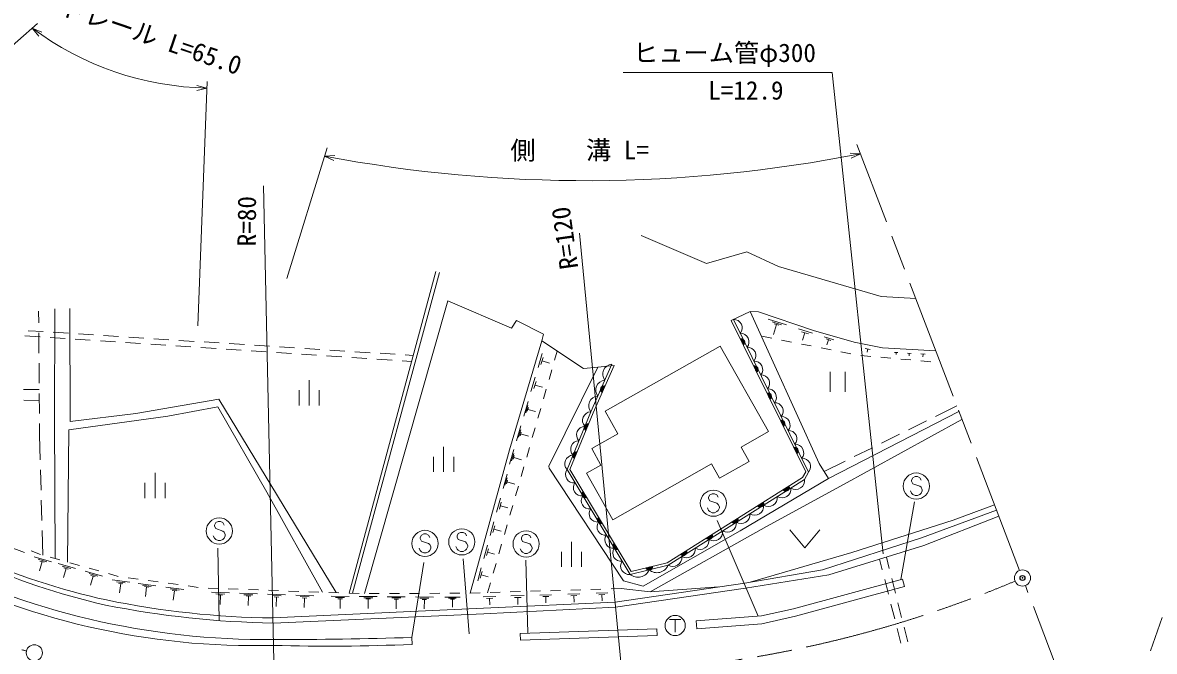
# Model space of a CAD drawing. Units: millimetres, scale not verified. Extents: x 40000 to 680000, y 20000 to 380000.
# Drawn here: x 151250 to 263548, y 258914 to 321265 of the extents above; entities that cross this region are included whole.
import ezdxf
from ezdxf.enums import TextEntityAlignment as Align

# ---------------------------------------------------------------- set-up
doc = ezdxf.new("R2010")
doc.units = ezdxf.units.MM
doc.header["$LTSCALE"] = 1000
doc.header["$PDMODE"] = 32
doc.header["$PDSIZE"] = 500
doc.linetypes.add('CHAIN', pattern=[18.5, 12, -1.5, 3.5, -1.5])
for name, color, linetype, lineweight in [('M-BGD', 7, 'Continuous', 13), ('M-BGD-EXST', 7, 'Continuous', 13), ('M-BMK', 2, 'CHAIN', 13), ('M-BMK-SRVR', 3, 'Continuous', 13), ('M-STR-HTXT', 7, 'Continuous', 13), ('M-STR-STRC', 7, 'Continuous', 13), ('M-STR-STRD', 7, 'Continuous', 13)]:
    doc.layers.add(name, color=color, linetype=linetype, lineweight=lineweight)
doc.layers.add('M-OTRS', color=6, linetype='Continuous')
doc.styles.add('ＭＳ ゴシック', font='')
doc.styles.get('ＭＳ ゴシック').set_extended_font_data('MS Gothic')

msp = doc.modelspace()

# ---------------------------------------------------------------- linework, layer by layer
at = {"layer": 'M-BGD'}
for p, q in [((183658, 264698), (192249, 296587)), ((183966, 264688), (192613, 296481)), ((152838, 292648), (152848, 291500)), ((224265, 292583), (223442, 292629)), ((225211, 291865), (227057, 291281)), ((225634, 291596), (226556, 291304)), ((226056, 291327), (225745, 290343)), ((225826, 291400), (226287, 291254)), ((228247, 290905), (229618, 290472)), ((151481, 290189), (152978, 290090)), ((151793, 290716), (153290, 290619)), ((152856, 290500), (152872, 288500)), ((153975, 290024), (155472, 289925)), ((154288, 290555), (155785, 290459)), ((156470, 289860), (157967, 289761)), ((156783, 290395), (158280, 290299)), ((159278, 290235), (160775, 290139)), ((161773, 290074), (163269, 289978)), ((164267, 289914), (165764, 289818)), ((166762, 289754), (168259, 289658)), ((224597, 290163), (225578, 289970)), ((226559, 289778), (227541, 289586)), ((228532, 290614), (229218, 290397)), ((228875, 290506), (228644, 289774)), ((230769, 290108), (231746, 289799)), ((230972, 289901), (231461, 289746)), ((231216, 289823), (231052, 289302)), ((158965, 289695), (160461, 289596)), ((161459, 289531), (162956, 289432)), ((163954, 289366), (165450, 289267)), ((166448, 289202), (167945, 289103)), ((168943, 289037), (170440, 288938)), ((169257, 289594), (170754, 289497)), ((171437, 288873), (172934, 288774)), ((171752, 289433), (173249, 289337)), ((173932, 288708), (175429, 288609)), ((174247, 289273), (175744, 289177)), ((176742, 289113), (178239, 289016)), ((179237, 288952), (180733, 288856)), ((181731, 288792), (183228, 288696)), ((184226, 288632), (185723, 288535)), ((204039, 287794), (204295, 288685)), ((228522, 289393), (229503, 289201)), ((230485, 289008), (231466, 288816)), ((232447, 288623), (233429, 288431)), ((234868, 288954), (235337, 288861)), ((235102, 288908), (235041, 288595)), ((152880, 287500), (152896, 285500)), ((176427, 288543), (177923, 288445)), ((178921, 288379), (180418, 288280)), ((181416, 288214), (182913, 288116)), ((183910, 288050), (185407, 287951)), ((186405, 287885), (187902, 287787)), ((186721, 288471), (188218, 288375)), ((188900, 287721), (189844, 287659)), ((189216, 288311), (190006, 288260)), ((202395, 287065), (202809, 288464)), ((202685, 287360), (202892, 288059)), ((202788, 287710), (203534, 287489)), ((234412, 288251), (235408, 288163)), ((236404, 288075), (237400, 287987)), ((237778, 288553), (238081, 288536)), ((237929, 288545), (237917, 288343)), ((238396, 287899), (239392, 287811)), ((239049, 288480), (239412, 288460)), ((239230, 288470), (239217, 288228)), ((240379, 288404), (240805, 288380)), ((240388, 287723), (241384, 287635)), ((240592, 288392), (240576, 288108)), ((203485, 285873), (203762, 286834)), ((208311, 287091), (209932, 287279)), ((231367, 286639), (231367, 284639)), ((232867, 286639), (232867, 284639)), ((179683, 285812), (179683, 283312)), ((201686, 284670), (202107, 286094)), ((201981, 284970), (202192, 285682)), ((202087, 285326), (202846, 285101)), ((152901, 284884), (151338, 284881)), ((152904, 284500), (152920, 282500)), ((178683, 284812), (178683, 283312)), ((180683, 284812), (180683, 283312)), ((202931, 283951), (203208, 284912)), ((151359, 283810), (152909, 283800)), ((200970, 282249), (201399, 283698)), ((201174, 282583), (201388, 283307)), ((201324, 282735), (201431, 283098)), ((241839, 282217), (243940, 283255)), ((201378, 282916), (202150, 282688)), ((202377, 282029), (202654, 282990)), ((231202, 276058), (244147, 282713)), ((152928, 281500), (152937, 280352)), ((200246, 279802), (200682, 281277)), ((200454, 280142), (200672, 280879)), ((201823, 280107), (202100, 281068)), ((239150, 280887), (240943, 281774)), ((152937, 280352), (153000, 277903)), ((200606, 280297), (200715, 280666)), ((200661, 280482), (201448, 280249)), ((236461, 279557), (238254, 280444)), ((193027, 279205), (193027, 276705)), ((199565, 277467), (200001, 278942)), ((199772, 277806), (199990, 278544)), ((201269, 278186), (201546, 279146)), ((233772, 278227), (235565, 279114)), ((192027, 278205), (192027, 276705)), ((194027, 278205), (194027, 276705)), ((199925, 277962), (200034, 278330)), ((199980, 278146), (200766, 277913)), ((209828, 271973), (219610, 277512)), ((230775, 276745), (232875, 277784)), ((153026, 276904), (153078, 274904)), ((164384, 276622), (164384, 274122)), ((198917, 275050), (199316, 276498)), ((200715, 276264), (200992, 277225)), ((207215, 276588), (209828, 271973)), ((163384, 275622), (163384, 274122)), ((165384, 275622), (165384, 274122)), ((199113, 275386), (199312, 276109)), ((199260, 275540), (199359, 275902)), ((199309, 275721), (200081, 275509)), ((200161, 274342), (200438, 275303)), ((198272, 272704), (198658, 274108)), ((153104, 273905), (153156, 271905)), ((198555, 273003), (198749, 273705)), ((198652, 273354), (199401, 273148)), ((199607, 272420), (199884, 273381)), ((153183, 270906), (153246, 268457)), ((197637, 270399), (198012, 271761)), ((197913, 270689), (198100, 271370)), ((198006, 271030), (198733, 270830)), ((199053, 270499), (199330, 271459)), ((227364, 270977), (228864, 269177)), ((228864, 269177), (230364, 270977)), ((198499, 268577), (198776, 269538)), ((205719, 269792), (205719, 267292)), ((149752, 269337), (151426, 268711)), ((153035, 268536), (152098, 268886)), ((197014, 268135), (197378, 269455)), ((197281, 268417), (197463, 269077)), ((197372, 268747), (198076, 268553)), ((204719, 268792), (204719, 267292)), ((206719, 268792), (206719, 267292)), ((152386, 268284), (154107, 267799)), ((152784, 268048), (153644, 267806)), ((153182, 267812), (152924, 266895)), ((152967, 267873), (153397, 267752)), ((154954, 267976), (153991, 268247)), ((154767, 267613), (156488, 267129)), ((155165, 267378), (156025, 267136)), ((156879, 267435), (155917, 267705)), ((197945, 266655), (198222, 267616)), ((236547, 266999), (236279, 268047)), ((237244, 267122), (236959, 268255)), ((155563, 267142), (155305, 266224)), ((155348, 267202), (155778, 267081)), ((157450, 266858), (159171, 266374)), ((158804, 266893), (157842, 267164)), ((157848, 266623), (158708, 266380)), ((158246, 266387), (157988, 265469)), ((158031, 266447), (158461, 266326)), ((160730, 266351), (159767, 266622)), ((162707, 266060), (161715, 266192)), ((196402, 265912), (196755, 267191)), ((196661, 266185), (196837, 266824)), ((196749, 266505), (197432, 266317)), ((237853, 264697), (237487, 266152)), ((160125, 266002), (161896, 265765)), ((160552, 265825), (161437, 265706)), ((160757, 265677), (161200, 265617)), ((160979, 265647), (160852, 264702)), ((162701, 265657), (164472, 265420)), ((163128, 265479), (164013, 265361)), ((163333, 265332), (163776, 265272)), ((163555, 265302), (163428, 264357)), ((164689, 265794), (163698, 265927)), ((165463, 265287), (167234, 265050)), ((166671, 265529), (165680, 265661)), ((165890, 265110), (166776, 264991)), ((168654, 265263), (167662, 265396)), ((170648, 265145), (169649, 265181)), ((172647, 265075), (171648, 265110)), ((174646, 265004), (173646, 265039)), ((197391, 264733), (197668, 265694)), ((206634, 265028), (205635, 264996)), ((208633, 265091), (207634, 265060)), ((210632, 265155), (209633, 265123)), ((237166, 264577), (236795, 266030)), ((166096, 264962), (166539, 264902)), ((166317, 264932), (166191, 263987)), ((169986, 264769), (171772, 264705)), ((170428, 264634), (171321, 264602)), ((170647, 264507), (171093, 264491)), ((170870, 264499), (170836, 263546)), ((172771, 264670), (174557, 264607)), ((173213, 264535), (174106, 264504)), ((173432, 264408), (173879, 264393)), ((173656, 264400), (173622, 263448)), ((175556, 264572), (177342, 264509)), ((176645, 264934), (175645, 264969)), ((175999, 264437), (176892, 264405)), ((176218, 264310), (176664, 264294)), ((176441, 264302), (176407, 263349)), ((178643, 264863), (177644, 264898)), ((178342, 264473), (180128, 264410)), ((178784, 264338), (179677, 264307)), ((179003, 264211), (179450, 264196)), ((179226, 264204), (179193, 263251)), ((180642, 264792), (179643, 264828)), ((182641, 264729), (181642, 264760)), ((181858, 264373), (183645, 264361)), ((182304, 264251), (183197, 264245)), ((182526, 264130), (182973, 264127)), ((182750, 264129), (182743, 263176)), ((184640, 264667), (183641, 264698)), ((184645, 264354), (186432, 264342)), ((185091, 264232), (185984, 264226)), ((185313, 264111), (185760, 264108)), ((185537, 264110), (185530, 263156)), ((186640, 264655), (185640, 264652)), ((187432, 264335), (189219, 264322)), ((188640, 264660), (187640, 264657)), ((187878, 264213), (188772, 264206)), ((188101, 264092), (188547, 264089)), ((188324, 264090), (188317, 263137)), ((190640, 264665), (189640, 264663)), ((190219, 264315), (192006, 264303)), ((190665, 264193), (191559, 264187)), ((190888, 264072), (191334, 264069)), ((191111, 264071), (191104, 263118)), ((192640, 264670), (191640, 264668)), ((193144, 264295), (194655, 264285)), ((193521, 264192), (194277, 264187)), ((194640, 264675), (193640, 264673)), ((193710, 264090), (194087, 264087)), ((193898, 264088), (193893, 263283)), ((195648, 264678), (195640, 264678)), ((196639, 264709), (195648, 264678)), ((196961, 264319), (198202, 264359)), ((197276, 264164), (197897, 264184)), ((197587, 264174), (197608, 263512)), ((198638, 264773), (197639, 264741)), ((200637, 264837), (199638, 264805)), ((199705, 264407), (201029, 264449)), ((200042, 264241), (200704, 264262)), ((200373, 264251), (200395, 263546)), ((202636, 264900), (201637, 264869)), ((202566, 264498), (203740, 264535)), ((202864, 264351), (203451, 264369)), ((203158, 264360), (203178, 263734)), ((204635, 264964), (203636, 264932)), ((205338, 264586), (206539, 264624)), ((205644, 264436), (206244, 264455)), ((205944, 264445), (205964, 263805)), ((208145, 264676), (209304, 264713)), ((208439, 264530), (209019, 264549)), ((208729, 264539), (208749, 263921)), ((237785, 262154), (237414, 263608)), ((238462, 262273), (238096, 263727)), ((238404, 259732), (238032, 261185)), ((239071, 259848), (238705, 261303))]:
    msp.add_line(p, q, dxfattribs=at)
for points in [[(212640, 300144), (219118, 297370), (223126, 298520), (226266, 297078), (236449, 294101), (239873, 293899)], [(185161, 264651), (193449, 293671), (199753, 290953), (200256, 291712), (202948, 290384), (202756, 289696)], [(154485, 268108), (154408, 281897), (154458, 292898)], [(155924, 292920), (155963, 281722), (162466, 282514), (170732, 283912), (182356, 264738)], [(208311, 287091), (203468, 277291), (203491, 277065), (210857, 265912), (212819, 265370), (222458, 270865), (231202, 276058), (230278, 277544), (223442, 292629), (221547, 291715)], [(241852, 288720), (236586, 289023), (233774, 289578), (229732, 290737), (224265, 292583)], [(209698, 287382), (207620, 282664), (205271, 276935), (211524, 266549), (215299, 267465), (228840, 275963), (229240, 276697), (221777, 291829)], [(209932, 287279), (207856, 282564), (205557, 276957), (211646, 266842), (215198, 267705), (228647, 276145), (228952, 276703), (221547, 291715)], [(202756, 289696), (199559, 278890), (195648, 264678)], [(202756, 289696), (206890, 286980), (208311, 287091)], [(222537, 279168), (225262, 280711), (220462, 289190), (209054, 282732)], [(181009, 264779), (175481, 274717), (170607, 283160), (165663, 282230), (155838, 280894), (155690, 267769)], [(207715, 279025), (210318, 280499), (209054, 282732)], [(213511, 264817), (225072, 271297), (232388, 275303), (244452, 281916)], [(207715, 279025), (208639, 277394), (207215, 276588)], [(222537, 279168), (223339, 277752), (220412, 276096), (219610, 277512)], [(176083, 262226), (196974, 263194), (210046, 263780), (222913, 265691), (230626, 267013), (240435, 270156), (247891, 272914)], [(223447, 265783), (233529, 268719), (243582, 271934), (247691, 273436)], [(176107, 261726), (197001, 262619), (210094, 263282), (222992, 265197), (231232, 266499), (240681, 269396), (248116, 272324)], [(210632, 265155), (213511, 264817), (220319, 265306)]]:
    msp.add_lwpolyline(points, dxfattribs=at)
for centre, radius, start, end in [((221813, 290991), 838, 320.04653, 92.45894), ((222547, 289566), 354, 305.05014, 107.45532), ((222492, 289616), 838, 320.04653, 92.45894), ((222547, 289566), 283, 307.27418, 105.23128), ((222547, 289566), 212, 311.02051, 101.48496), ((222547, 289566), 142, 318.73224, 93.77323), ((222547, 289566), 100, 329.0499, 83.45556), ((223170, 288240), 838, 320.04653, 92.45894), ((223849, 286864), 838, 320.04653, 92.45894), ((209798, 286399), 988, 95.82946, 216.62662), ((223874, 286876), 354, 305.05014, 107.45532), ((223874, 286876), 283, 307.27418, 105.23128), ((223874, 286876), 212, 311.02051, 101.48496), ((223874, 286876), 142, 318.73224, 93.77323), ((223874, 286876), 100, 329.0499, 83.45556), ((209105, 284826), 988, 95.82946, 216.62662), ((208943, 284900), 354, 75.02545, 237.43063), ((224527, 285489), 838, 320.04653, 92.45894), ((208413, 283254), 988, 95.82946, 216.62662), ((208943, 284900), 283, 77.24949, 235.20659), ((208943, 284900), 212, 80.99582, 231.46026), ((208943, 284900), 142, 88.70755, 223.74853), ((208943, 284900), 100, 99.02521, 213.43087), ((225201, 284185), 354, 305.05014, 107.45532), ((225201, 284185), 283, 307.27418, 105.23128), ((225201, 284185), 212, 311.02051, 101.48496), ((225205, 284113), 838, 320.04653, 92.45894), ((225201, 284185), 142, 318.73224, 93.77323), ((225201, 284185), 100, 329.0499, 83.45556), ((225884, 282738), 838, 320.04653, 92.45894), ((207649, 281816), 849, 91.99143, 223.43571), ((226562, 281362), 838, 320.04653, 92.45894), ((207062, 280383), 849, 91.99143, 223.43571), ((207325, 281128), 354, 76.51098, 238.91616), ((207325, 281128), 283, 78.73502, 236.69212), ((207325, 281128), 212, 82.48135, 232.94579), ((207325, 281128), 142, 90.19308, 225.23406), ((207325, 281128), 100, 100.51074, 214.9164), ((226528, 281495), 354, 305.05014, 107.45532), ((226528, 281495), 283, 307.27418, 105.23128), ((226528, 281495), 212, 311.02051, 101.48496), ((226528, 281495), 142, 318.73224, 93.77323), ((226528, 281495), 100, 329.0499, 83.45556), ((227241, 279986), 838, 320.04653, 92.45894), ((206475, 278951), 849, 91.99143, 223.43571), ((206188, 278352), 354, 76.51098, 238.91616), ((206188, 278352), 283, 78.73502, 236.69212), ((206188, 278352), 212, 82.48135, 232.94579), ((227855, 278804), 354, 305.05014, 107.45532), ((227855, 278804), 283, 307.27418, 105.23128), ((227855, 278804), 212, 311.02051, 101.48496), ((227855, 278804), 142, 318.73224, 93.77323), ((227855, 278804), 100, 329.0499, 83.45556), ((227919, 278611), 838, 320.04653, 92.45894), ((205888, 277519), 849, 91.99143, 223.43571), ((206188, 278352), 142, 90.19308, 225.23406), ((206188, 278352), 100, 100.51074, 214.9164), ((228598, 277235), 838, 320.04653, 92.45894), ((205940, 276453), 824, 144.20604, 277.89041), ((174990, 331735), 69973, 233.95265, 257.19754), ((173718, 329234), 66735, 233.54374, 257.77541), ((206721, 275154), 824, 144.20604, 277.89041), ((226976, 275160), 354, 220.90874, 23.31391), ((226976, 275160), 283, 223.13277, 21.08988), ((226976, 275160), 212, 226.8791, 17.34355), ((226976, 275160), 142, 234.59083, 9.63182), ((226976, 275160), 100, 244.90849, 359.31416), ((227956, 275868), 889, 238.05709, 6.16556), ((207503, 273856), 824, 144.20604, 277.89041), ((207101, 274497), 354, 129.84563, 292.25081), ((207101, 274497), 283, 132.06967, 290.02677), ((207101, 274497), 212, 135.816, 286.28045), ((207101, 274497), 142, 143.52773, 278.56872), ((207101, 274497), 100, 153.84539, 268.25105), ((225248, 274168), 889, 238.05709, 6.16556), ((226602, 275018), 889, 238.05709, 6.16556), ((208285, 272558), 824, 144.20604, 277.89041), ((223894, 273319), 889, 238.05709, 6.16556), ((224435, 273565), 354, 220.90874, 23.31391), ((224435, 273565), 283, 223.13277, 21.08988), ((224435, 273565), 212, 226.8791, 17.34355), ((224435, 273565), 142, 234.59083, 9.63182), ((224435, 273565), 100, 244.90849, 359.31416), ((208648, 271927), 354, 129.84563, 292.25081), ((208648, 271927), 283, 132.06967, 290.02677), ((208648, 271927), 212, 135.816, 286.28045), ((208648, 271927), 142, 143.52773, 278.56872), ((208648, 271927), 100, 153.84539, 268.25105), ((221894, 271971), 354, 220.90874, 23.31391), ((221894, 271971), 283, 223.13277, 21.08988), ((221894, 271971), 212, 226.8791, 17.34355), ((221894, 271971), 142, 234.59083, 9.63182), ((221894, 271971), 100, 244.90849, 359.31416), ((222540, 272469), 889, 238.05709, 6.16556), ((209066, 271260), 824, 144.20604, 277.89041), ((219832, 270769), 889, 238.05709, 6.16556), ((221186, 271619), 889, 238.05709, 6.16556), ((209848, 269961), 824, 144.20604, 277.89041), ((210195, 269357), 354, 129.84563, 292.25081), ((210195, 269357), 283, 132.06967, 290.02677), ((218478, 269919), 889, 238.05709, 6.16556), ((219353, 270376), 354, 220.90874, 23.31391), ((219353, 270376), 283, 223.13277, 21.08988), ((219353, 270376), 212, 226.8791, 17.34355), ((219353, 270376), 142, 234.59083, 9.63182), ((219353, 270376), 100, 244.90849, 359.31416), ((210629, 268663), 824, 144.20604, 277.89041), ((210195, 269357), 212, 135.816, 286.28045), ((210195, 269357), 142, 143.52773, 278.56872), ((210195, 269357), 100, 153.84539, 268.25105), ((216812, 268781), 354, 220.90874, 23.31391), ((216812, 268781), 283, 223.13277, 21.08988), ((217124, 269070), 889, 238.05709, 6.16556), ((216812, 268781), 212, 226.8791, 17.34355), ((216812, 268781), 142, 234.59083, 9.63182), ((216812, 268781), 100, 244.90849, 359.31416), ((211411, 267365), 824, 144.20604, 277.89041), ((213410, 267326), 354, 202.44783, 4.85301), ((213410, 267326), 283, 204.67187, 2.62897), ((213410, 267326), 212, 208.4182, 358.88264), ((213410, 267326), 142, 216.12992, 351.17091), ((213410, 267326), 100, 226.44759, 340.85325), ((214192, 267910), 1193, 229.17179, 338.12905), ((215770, 268220), 889, 238.05709, 6.16556), ((212304, 267452), 1193, 229.17179, 338.12905), ((177052, 348211), 85990, 258.28146, 269.35454), ((177592, 354303), 92589, 258.72215, 269.08091)]:
    msp.add_arc(centre, radius, start, end, dxfattribs=at)
at = {"layer": 'M-BGD-EXST'}
for p, q in [((215448, 262078), (216548, 262078)), ((215998, 262078), (215998, 260828))]:
    msp.add_line(p, q, dxfattribs=at)
msp.add_circle((215998, 261478), 1000, dxfattribs=at)
at = {"layer": 'M-BMK'}
for p, q in [((250175, 266937), (234036, 309177)), ((258740, 246210), (271653, 283466)), ((262427, 234868), (250746, 265442))]:
    msp.add_line(p, q, dxfattribs=at)
for centre, radius, start, end in [((169730, 334837), 78014, 215.46569, 256.58711), ((204070, 374365), 117703, 273.23687, 292.82219)]:
    msp.add_arc(centre, radius, start, end, dxfattribs=at)
at = {"layer": 'M-BMK-SRVR'}
for p, q in [((176215, 256084), (175165, 305068)), ((210716, 256850), (206508, 300382))]:
    msp.add_line(p, q, dxfattribs=at)
for centre in [(250460, 266190), (152412, 258769)]:
    msp.add_circle(centre, 800, dxfattribs=at)
at = {"layer": 'M-OTRS'}
msp.add_point((250460, 266190), dxfattribs=at)
at = {"layer": 'M-STR-HTXT'}
for p, q in [((132684, 303537), (152727, 321196)), ((152189, 320722), (152842, 319925)), ((152189, 320722), (153140, 320326)), ((169541, 314773), (168536, 314544)), ((169541, 314773), (168546, 315044)), ((168648, 291206), (169565, 315423)), ((177475, 295876), (181452, 308839)), ((181202, 308025), (182231, 308085)), ((181202, 308025), (182138, 307594)), ((234384, 308268), (233354, 308318)), ((234384, 308268), (233451, 307828))]:
    msp.add_line(p, q, dxfattribs=at)
msp.add_lwpolyline([(236624, 268586), (231581, 316310), (210831, 316310)], dxfattribs=at)
for centre, radius, start, end in [((170159, 344855), 30089, 233.32786, 268.82285), ((207168, 445311), 139719, 259.28967, 281.23237)]:
    msp.add_arc(centre, radius, start, end, dxfattribs=at)
at = {"layer": 'M-STR-STRC'}
for p, q in [((239571, 276130), (239453, 275894)), ((239453, 275894), (239453, 275776)), ((239453, 275776), (239571, 275540)), ((239808, 276249), (239571, 276130)), ((239571, 275540), (240280, 275303)), ((240044, 276249), (239808, 276249)), ((240280, 276130), (240044, 276249)), ((240399, 275894), (240280, 276130)), ((240280, 275303), (240399, 275185)), ((240399, 275185), (240517, 274949)), ((219439, 274432), (219321, 274196)), ((219321, 274196), (219321, 274078)), ((219321, 274078), (219439, 273841)), ((219675, 274550), (219439, 274432)), ((219912, 274550), (219675, 274550)), ((220148, 274432), (219912, 274550)), ((220266, 274196), (220148, 274432)), ((239453, 274594), (239335, 274830)), ((239571, 274476), (239453, 274594)), ((239808, 274358), (239571, 274476)), ((240044, 274358), (239808, 274358)), ((240280, 274476), (240044, 274358)), ((240399, 274594), (240280, 274476)), ((240517, 274830), (240399, 274594)), ((240517, 274949), (240517, 274830)), ((219321, 272896), (219203, 273132)), ((219439, 272778), (219321, 272896)), ((219439, 273841), (220148, 273605)), ((220148, 273605), (220266, 273487)), ((220266, 272896), (220148, 272778)), ((220266, 273487), (220385, 273250)), ((220385, 273132), (220266, 272896)), ((220385, 273250), (220385, 273132)), ((238402, 266045), (239759, 273740)), ((170644, 271796), (170407, 271678)), ((170880, 271796), (170644, 271796)), ((171117, 271678), (170880, 271796)), ((219675, 272659), (219439, 272778)), ((219912, 272659), (219675, 272659)), ((220148, 272778), (219912, 272659)), ((224250, 262401), (220173, 271888)), ((170407, 271678), (170289, 271441)), ((170289, 271441), (170289, 271323)), ((170289, 271323), (170407, 271087)), ((170407, 271087), (171117, 270850)), ((171235, 271441), (171117, 271678)), ((171117, 270850), (171235, 270732)), ((171235, 270732), (171353, 270496)), ((194710, 270716), (194474, 270598)), ((194946, 270716), (194710, 270716)), ((195183, 270598), (194946, 270716)), ((170289, 270141), (170171, 270378)), ((170407, 270023), (170289, 270141)), ((170644, 269905), (170407, 270023)), ((170880, 269905), (170644, 269905)), ((171117, 270023), (170880, 269905)), ((171235, 270141), (171117, 270023)), ((171353, 270378), (171235, 270141)), ((171353, 270496), (171353, 270378)), ((190820, 270446), (190702, 270209)), ((190702, 270209), (190702, 270091)), ((190702, 270091), (190820, 269855)), ((191057, 270564), (190820, 270446)), ((190820, 269855), (191529, 269618)), ((191293, 270564), (191057, 270564)), ((191529, 270446), (191293, 270564)), ((191648, 270209), (191529, 270446)), ((191529, 269618), (191648, 269500)), ((194474, 270598), (194356, 270362)), ((194356, 270362), (194356, 270243)), ((194356, 270243), (194474, 270007)), ((194474, 270007), (195183, 269771)), ((195301, 270362), (195183, 270598)), ((195183, 269771), (195301, 269652)), ((195301, 269652), (195419, 269416)), ((200855, 270395), (200736, 270159)), ((200736, 270159), (200736, 270040)), ((200736, 270040), (200855, 269804)), ((201091, 270513), (200855, 270395)), ((200855, 269804), (201564, 269568)), ((201327, 270513), (201091, 270513)), ((201564, 270395), (201327, 270513)), ((201682, 270159), (201564, 270395)), ((201564, 269568), (201682, 269449)), ((170754, 261967), (170602, 269140)), ((190702, 268909), (190584, 269146)), ((190820, 268791), (190702, 268909)), ((191057, 268673), (190820, 268791)), ((191293, 268673), (191057, 268673)), ((191529, 268791), (191293, 268673)), ((191648, 268909), (191529, 268791)), ((191648, 269500), (191766, 269264)), ((191766, 269146), (191648, 268909)), ((191766, 269264), (191766, 269146)), ((194356, 269062), (194237, 269298)), ((194474, 268943), (194356, 269062)), ((194710, 268825), (194474, 268943)), ((194946, 268825), (194710, 268825)), ((195183, 268943), (194946, 268825)), ((195301, 269062), (195183, 268943)), ((195419, 269298), (195301, 269062)), ((195419, 269416), (195419, 269298)), ((200736, 268859), (200618, 269095)), ((200855, 268740), (200736, 268859)), ((201091, 268622), (200855, 268740)), ((201327, 268622), (201091, 268622)), ((201564, 268740), (201327, 268622)), ((201682, 268859), (201564, 268740)), ((201682, 269449), (201800, 269213)), ((201800, 269095), (201682, 268859)), ((201800, 269213), (201800, 269095)), ((189862, 260299), (191052, 267719)), ((195568, 260666), (194952, 268081)), ((201374, 260717), (201181, 267948))]:
    msp.add_line(p, q, dxfattribs=at)
for centre in [(239926, 275303), (219794, 273605), (170762, 270850), (191175, 269618), (194828, 269771), (201209, 269568)]:
    msp.add_circle(centre, 1300, dxfattribs=at)
at = {"layer": 'M-STR-STRD'}
msp.add_line((189862, 260299), (189891, 259606), dxfattribs=at)
for points in [[(224584, 261635), (227943, 262417), (238746, 265335), (238549, 266086), (227743, 263129), (224562, 262424), (218075, 261937), (218134, 261150)], [(200657, 260030), (214216, 260498), (214193, 261160), (200634, 260692)]]:
    msp.add_lwpolyline(points, close=True, dxfattribs=at)
for centre, radius, start, end in [((175316, 336034), 75944, 242.86836, 270.62562), ((174212, 332339), 72858, 242.44185, 271.51778), ((181598, 456731), 197300, 268.4153, 272.40909), ((177696, 615196), 355105, 269.74985, 271.96342)]:
    msp.add_arc(centre, radius, start, end, dxfattribs=at)

# ---------------------------------------------------------------- texts
at = {"layer": 'M-BMK-SRVR', "style": 'ＭＳ ゴシック'}
for s, rotation, p in [('R=80', 89.69, (173471, 299081)), ('R=120', 98.055, (205477, 296813))]:
    msp.add_text(s, height=1833, rotation=rotation, dxfattribs=at).set_placement(p, align=Align.MIDDLE_LEFT)
at = {"layer": 'M-STR-HTXT', "style": 'ＭＳ ゴシック'}
for s, rotation, p in [('ガードレール L=65.0', 341.075, (161182, 319386)), ('側\u3000\u3000溝 L=', 0.261, (206527, 307150))]:
    msp.add_text(s, height=1833, rotation=rotation, dxfattribs=at).set_placement(p, align=Align.BOTTOM_CENTER)
msp.add_text('ヒューム管φ300', height=1833, dxfattribs=at).set_placement((211831, 316810), align=Align.BOTTOM_LEFT)
msp.add_text('\u3000L=12.9', height=1833, dxfattribs=at).set_placement((221762, 313085), align=Align.BOTTOM_CENTER)

doc.saveas('drawing.dxf')
